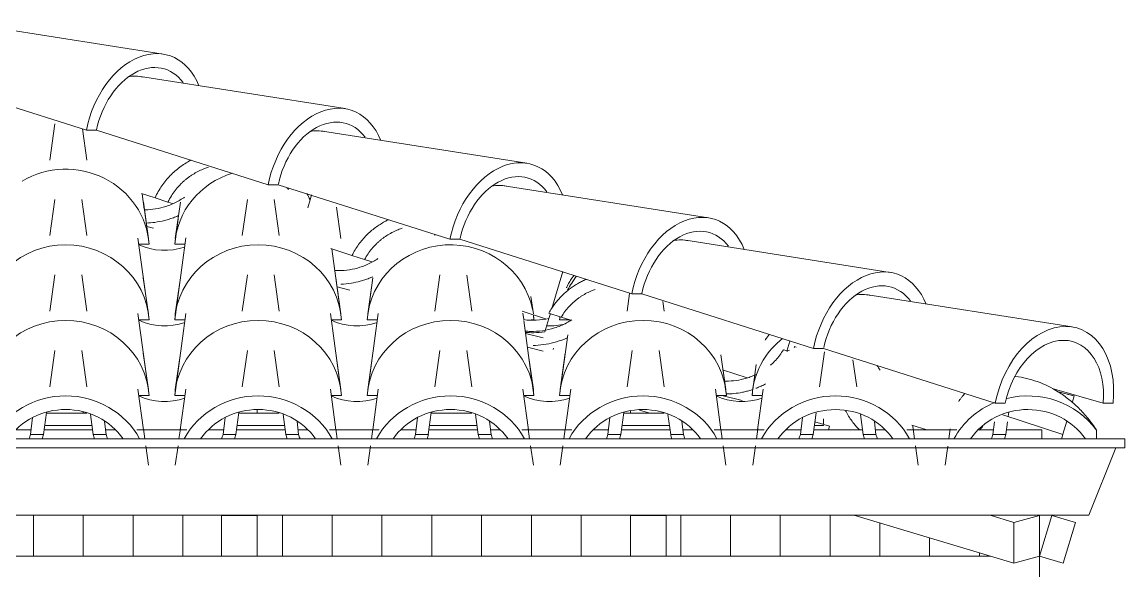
# Model space of a CAD drawing. Header units: millimetres. Extents: x -23755 to 62003, y -3000 to 6760.
# Drawn here: x 45426 to 46977, y 2585 to 3357 of the extents above; entities that cross this region are included whole.
import ezdxf

# ---------------------------------------------------------------- set-up
doc = ezdxf.new("R2010")
doc.units = ezdxf.units.MM
for name, color, linetype, lineweight in [('A-GENM', 13, 'Continuous', 9), ('A-GLAZ-CURT', 52, 'Continuous', 9), ('A-GLAZ-CWMG', 51, 'Continuous', 9), ('A-ROOF', 132, 'Continuous', 9), ('A-ROOF-OTLN', 132, 'Continuous', 9), ('A-ROOF-PATT', 132, 'Continuous', 9), ('S-COLS', 52, 'Continuous', 25)]:
    doc.layers.add(name, color=color, linetype=linetype, lineweight=lineweight)

# ---------------------------------------------------------------- blocks, each defined once
blk = doc.blocks.new('Rectangular Mullion - Ripa-3919994-FACHADA FRONTAL')
at = {"layer": 'A-GLAZ-CWMG'}
for p, q in [((11549.1, 2788.7), (11528.7, 2794.8)), ((11547.6, 2783.5), (11549.1, 2788.7))]:
    blk.add_line(p, q, dxfattribs=at)
blk = doc.blocks.new('Rectangular Mullion - Ripa-3919995-FACHADA FRONTAL')
at = {"layer": 'A-GLAZ-CWMG'}
blk.add_line((11161.3, 2898.6), (11160.7, 2896.6), dxfattribs=at)
blk = doc.blocks.new('Rectangular Mullion - Ripa-4037463-FACHADA FRONTAL')
at = {"layer": 'A-GLAZ-CWMG'}
for p, q in [((10505, 2807.1), (10448, 2807.1)), ((10775.6, 2807.1), (10718.6, 2807.1)), ((11046.2, 2807.1), (10989.2, 2807.1)), ((11316.8, 2807.1), (11259.8, 2807.1)), ((11540.7, 2798.9), (11540.7, 2791.2)), ((10512.5, 2789.9), (10445.7, 2789.9)), ((10783, 2789.9), (10716.3, 2789.9)), ((11053.6, 2789.9), (10986.9, 2789.9)), ((11324.2, 2789.9), (11257.5, 2789.9)), ((11540.7, 2789.9), (11528, 2789.9)), ((11540.7, 2789.9), (11540.7, 2789.2))]:
    blk.add_line(p, q, dxfattribs=at)
blk = doc.blocks.new('Rectangular Mullion - Caibro-3920098-FACHADA FRONTAL')
at = {"layer": 'A-GLAZ-CWMG'}
for p, q in [((11861.9, 2663.5), (11844.6, 2606)), ((11895, 2653.6), (11861.9, 2663.5)), ((11877.7, 2596.1), (11895, 2653.6)), ((11844.6, 2606), (11877.7, 2596.1))]:
    blk.add_line(p, q, dxfattribs=at)
blk = doc.blocks.new('Rectangular Mullion - Caibro-4037529-FACHADA FRONTAL')
at = {"layer": 'A-GLAZ-CWMG'}
for p, q in [((10744.6, 2807.1), (10744.6, 2812)), ((10694.6, 2663.5), (10694.6, 2606)), ((10744.6, 2663.5), (10694.6, 2663.5)), ((10744.6, 2606), (10744.6, 2663.5)), ((10694.6, 2606), (10744.6, 2606))]:
    blk.add_line(p, q, dxfattribs=at)
blk = doc.blocks.new('Rectangular Mullion - Caibro-4037530-FACHADA FRONTAL')
at = {"layer": 'A-GLAZ-CWMG'}
for p, q in [((11269.6, 2810.1), (11269.6, 2807.1)), ((11296.6, 2807.1), (11281.9, 2811.5)), ((11269.6, 2663.5), (11269.6, 2606)), ((11319.6, 2663.5), (11269.6, 2663.5)), ((11319.6, 2606), (11319.6, 2663.5)), ((11269.6, 2606), (11319.6, 2606))]:
    blk.add_line(p, q, dxfattribs=at)
blk = doc.blocks.new('Rectangular Mullion - Caibro-4037542-FACHADA FRONTAL')
at = {"layer": 'A-GLAZ-CWMG'}
for p, q in [((11296.6, 2807.1), (11281.9, 2811.5)), ((11808.5, 2596.1), (11583.5, 2663.6)), ((11808.5, 2653.6), (11775, 2663.6)), ((11844.6, 2663.5), (11808.5, 2653.6)), ((11808.5, 2653.6), (11808.5, 2596.1)), ((11844.6, 2606), (11844.6, 2663.5)), ((11808.5, 2596.1), (11844.6, 2606))]:
    blk.add_line(p, q, dxfattribs=at)
blk = doc.blocks.new('COLONIAL BASE - COLONIAL BASE-4040581-FACHADA FRONTAL')
at = {"layer": 'A-GLAZ-CURT'}
for p, q in [((7792.1, 2895), (7799.2, 2844.2)), ((8017.8, 2844.2), (8024.9, 2895)), ((7930.5, 2783.5), (7938.3, 2840.8)), ((8141.7, 2840.8), (8149.5, 2783.5)), ((8008.7, 2777.3), (8012.9, 2808.1)), ((7804.5, 2805.1), (7808.3, 2777.3)), ((7826.3, 2777.3), (7824.2, 2795.2)), ((7990.7, 2777.3), (7993.5, 2800.8)), ((7808.3, 2777.3), (7826.3, 2777.3)), ((7930.7, 2785), (7928.7, 2770.8)), ((7990.7, 2777.3), (8008.7, 2777.3)), ((8151.2, 2770.8), (8149.3, 2785)), ((7927.4, 2761.1), (7923.6, 2734.2)), ((8156.4, 2734.2), (8152.6, 2761.1))]:
    blk.add_line(p, q, dxfattribs=at)
for centre, major_axis, start_param, end_param in [((8040, 2718.8), (117.5, 0), 0.484254, 2.657338), ((8040, 2718.8), (97.5, 0), 0.592752, 2.548841), ((7908.5, 2799.1), (102.8, 0), 3.36491, 3.43477), ((7908.5, 2799.1), (85.3, 0), 3.411763, 3.497793), ((7908.5, 2799.1), (85.3, 0), 5.926985, 6.013015), ((7908.5, 2799.1), (102.8, 0), 5.990008, 6.059868)]:
    blk.add_ellipse(centre, major_axis=major_axis, ratio=0.957826, start_param=start_param, end_param=end_param, dxfattribs=at)
blk = doc.blocks.new('COLONIAL BASE - COLONIAL BASE-V356-FACHADA FRONTAL')
at = {"layer": 'A-GLAZ-CURT'}
for p, q in [((8062.7, 3001.2), (8069.8, 2950.3)), ((8288.3, 2950.3), (8295.5, 3001.2)), ((8193.3, 2832.1), (8208.9, 2947)), ((8412.3, 2947), (8427.8, 2832.1)), ((8201.3, 2891.2), (8194.2, 2840.3)), ((8427, 2840.3), (8419.8, 2891.2)), ((8207.7, 2832.1), (8193.3, 2832.1)), ((8427.8, 2832.1), (8413.5, 2832.1))]:
    blk.add_line(p, q, dxfattribs=at)
for centre, major_axis, start_param, end_param in [((8310.6, 2824.9), (117.5, 0), 0.063873, 3.077719), ((8179.1, 2905.2), (85.3, 0), 4.271197, 5.051809)]:
    blk.add_ellipse(centre, major_axis=major_axis, ratio=0.957826, start_param=start_param, end_param=end_param, dxfattribs=at)
blk = doc.blocks.new('COLONIAL BASE - COLONIAL BASE-V357-FACHADA FRONTAL')
at = {"layer": 'A-GLAZ-CURT'}
for p, q in [((10768.6, 3001.2), (10775.7, 2950.3)), ((10994.2, 2950.3), (11001.4, 3001.2)), ((10899.2, 2832.1), (10914.8, 2947)), ((11118.1, 2947.4), (11119.3, 2938.5)), ((11119.5, 2937.3), (11133.7, 2832.1)), ((10907.2, 2891.2), (10900.1, 2840.3)), ((11132.9, 2840.3), (11125.7, 2891.2)), ((10913.6, 2832.1), (10899.2, 2832.1)), ((11133.7, 2832.1), (11119.4, 2832.1))]:
    blk.add_line(p, q, dxfattribs=at)
for centre, major_axis, start_param, end_param in [((11016.5, 2824.9), (117.5, 0), 0.063873, 3.077719), ((10885, 2905.2), (85.3, 0), 4.271197, 5.051809)]:
    blk.add_ellipse(centre, major_axis=major_axis, ratio=0.957826, start_param=start_param, end_param=end_param, dxfattribs=at)
blk = doc.blocks.new('COLONIAL BASE - COLONIAL BASE-V358-FACHADA FRONTAL')
at = {"layer": 'A-GLAZ-CURT'}
for p, q in [((10498, 3107.3), (10505.1, 3056.5)), ((10723.6, 3056.5), (10730.8, 3107.3)), ((10628.6, 2938.3), (10644.2, 3053.2)), ((10849.7, 3037.8), (10863.1, 2938.3)), ((10636.6, 2997.3), (10629.5, 2946.5)), ((10862.3, 2946.5), (10855.1, 2997.3)), ((10643, 2938.3), (10628.6, 2938.3)), ((10863.1, 2938.3), (10848.8, 2938.3))]:
    blk.add_line(p, q, dxfattribs=at)
for centre, major_axis, start_param, end_param in [((10745.9, 2931.1), (117.5, 0), 0.063873, 3.077719), ((10614.4, 3011.4), (85.3, 0), 4.271197, 5.051809)]:
    blk.add_ellipse(centre, major_axis=major_axis, ratio=0.957826, start_param=start_param, end_param=end_param, dxfattribs=at)
blk = doc.blocks.new('COLONIAL BASE - COLONIAL BASE-3960684-FACHADA FRONTAL')
at = {"layer": 'A-GLAZ-CURT'}
blk.add_line((11871, 2836.9), (11892.9, 2831.4), dxfattribs=at)
blk = doc.blocks.new('Colonial cumeeira - hip-4041825-FACHADA FRONTAL')
at = {"layer": 'A-GENM', "color": 55}
for p, q in [((10612.5, 3311.5), (10325.2, 3356.5)), ((10504.4, 3204.6), (10262.7, 3281.4)), ((10868.1, 3234.9), (10580.7, 3279.9)), ((10504.4, 3204.6), (10518.5, 3204.6)), ((10760, 3128), (10518.5, 3204.6)), ((11123.6, 3158.2), (10836.3, 3203.2)), ((10760, 3128), (10774.2, 3128)), ((11015.5, 3051.3), (10774.1, 3128)), ((11379.2, 3081.5), (11091.8, 3126.5)), ((11015.6, 3051.3), (11029.7, 3051.3)), ((11271.1, 2974.6), (11029.7, 3051.3)), ((11634.7, 3004.9), (11347.4, 3049.9)), ((11271.1, 2974.6), (11285.3, 2974.6)), ((11526.7, 2898), (11285.2, 2974.6)), ((11890.3, 2928.2), (11602.9, 2973.2)), ((11526.7, 2898), (11540.8, 2898)), ((11782.2, 2821.3), (11540.9, 2897.9)), ((11933.9, 2821.3), (11862.3, 2841.7)), ((11782.2, 2821.3), (11796.4, 2821.3)), ((11933.9, 2821.3), (11948, 2821.3))]:
    blk.add_line(p, q, dxfattribs=at)
for centre, major_axis, start_param, end_param in [((10586.2, 3197.3), (33.8, 112.5), 5.57005, 7.994719), ((10586.2, 3197.3), (28, 93.4), 5.80919, 7.975448), ((10558.4, 3182.7), (28.7, 95.8), 0.043599, 0.345399), ((10841.8, 3120.6), (33.8, 112.5), 5.57005, 7.994719), ((10841.8, 3120.6), (28, 93.4), 5.80919, 7.970224), ((10813.9, 3106), (28.7, 95.8), 0.043599, 0.345399), ((11097.4, 3044), (33.8, 112.5), 5.57005, 7.994719), ((11097.4, 3044), (28, 93.4), 5.80919, 7.969917), ((11069.5, 3029.3), (28.7, 95.8), 0.043599, 0.345399), ((11352.9, 2967.3), (33.8, 112.5), 5.57005, 7.994719), ((11352.9, 2967.3), (28, 93.4), 5.80919, 7.973544), ((11325, 2952.7), (28.7, 95.8), 0.043599, 0.345399), ((11608.5, 2890.6), (33.8, 112.5), 5.57005, 7.994719), ((11608.5, 2890.6), (28, 93.4), 5.80919, 7.968344), ((11580.6, 2876), (28.7, 95.8), 0.043599, 0.345399), ((11864, 2814), (33.8, 112.5), 4.980873, 7.994719), ((11864, 2814), (28, 93.4), 4.993998, 7.981593)]:
    blk.add_ellipse(centre, major_axis=major_axis, ratio=0.691714, start_param=start_param, end_param=end_param, dxfattribs=at)
blk = doc.blocks.new('Colonial cumeeira - hip-4041867-FACHADA FRONTAL')
at = {"layer": 'A-GENM', "color": 55}
blk.add_line((10862.1, 3234.9), (10862.4, 3234.9), dxfattribs=at)

msp = doc.modelspace()

# ---------------------------------------------------------------- hatches: boundary and pattern name
at = {"layer": 'A-ROOF-PATT'}
h = msp.add_hatch(dxfattribs=at)
h.set_pattern_fill('FP_42', color=256, style=0, pattern_type=2)
h.set_pattern_definition([(90, (35012.05, 1510.22), (-70, 4e-15), [])])
h.paths.add_polyline_path([(46787.432, 2606.037), (46595.154, 2663.61), (46331.667, 2663.507), (46331.667, 2606.037), (46775.401, 2606.037)])
h.paths.add_polyline_path([(45756.667, 2606.037), (46281.667, 2606.037), (46281.667, 2663.61), (45756.667, 2663.507)])
h.paths.add_polyline_path([(42306.667, 2606.037), (42831.667, 2606.037), (42831.667, 2663.61), (42306.667, 2663.507)])
h.paths.add_polyline_path([(45243.301, 2606.037), (45706.667, 2606.037), (45706.667, 2663.61), (45181.667, 2663.507), (45181.667, 2606.037)])
h.paths.add_polyline_path([(42881.667, 2606.037), (43406.667, 2606.037), (43406.667, 2663.61), (42881.667, 2663.507)])
h.paths.add_polyline_path([(45131.667, 2606.037), (45131.667, 2663.61), (44606.667, 2663.507), (44606.667, 2606.037)])
h.paths.add_polyline_path([(43456.667, 2606.037), (43981.667, 2606.037), (43981.667, 2663.61), (43456.667, 2663.507)])
h.paths.add_polyline_path([(44522.313, 2606.037), (44556.667, 2606.037), (44556.667, 2663.61), (44031.667, 2663.507), (44031.667, 2606.037)])
h.paths.add_polyline_path([(45468.61, 2807.13), (45516.538, 2807.336), (45509.158, 2809.543), (45487.336, 2812.158), (45462.383, 2808.93), (45460.212, 2808.115), (45460.078, 2807.13), (45463.312, 2807.13)])
h.paths.add_polyline_path([(46054.413, 2807.13), (46056.667, 2807.13), (46056.667, 2807.729), (46050.334, 2809.543), (46028.513, 2812.158), (46004.489, 2809.279), (46001.388, 2808.115), (46001.255, 2807.13), (46052.537, 2807.13)])
h.paths.add_polyline_path([(42483.608, 2807.13), (42539.596, 2807.512), (42532.687, 2809.543), (42510.866, 2812.158), (42485.913, 2808.93), (42483.741, 2808.115)])
h.paths.add_polyline_path([(45246.496, 2807.13), (45238.57, 2809.543), (45216.748, 2812.158), (45191.795, 2808.93), (45189.623, 2808.115), (45189.49, 2807.13), (45245.949, 2807.13)])
h.paths.add_polyline_path([(42754.196, 2807.13), (42809.966, 2807.594), (42803.276, 2809.543), (42781.454, 2812.158), (42756.501, 2808.93), (42754.329, 2808.115)])
h.paths.add_polyline_path([(44975.908, 2807.13), (44967.982, 2809.543), (44946.16, 2812.158), (44921.207, 2808.93), (44919.035, 2808.115), (44918.902, 2807.13), (44975.361, 2807.13)])
h.paths.add_polyline_path([(43024.784, 2807.13), (43080.337, 2807.676), (43073.864, 2809.543), (43052.042, 2812.158), (43027.089, 2808.93), (43024.918, 2808.115)])
h.paths.add_polyline_path([(44705.32, 2807.13), (44697.393, 2809.543), (44675.572, 2812.158), (44650.618, 2808.93), (44648.447, 2808.115), (44648.314, 2807.13), (44704.773, 2807.13)])
h.paths.add_polyline_path([(43295.372, 2807.13), (43351.832, 2807.336), (43344.452, 2809.543), (43322.63, 2812.158), (43297.677, 2808.93), (43295.506, 2808.115)])
h.paths.add_polyline_path([(45756.667, 2807.13), (45787.126, 2807.336), (45779.746, 2809.543), (45756.667, 2812.007), (45756.667, 2809.279)])
h.paths.add_polyline_path([(43565.961, 2807.13), (43622.42, 2807.336), (43615.04, 2809.543), (43593.219, 2812.158), (43568.266, 2808.93), (43566.094, 2808.115)])
h.paths.add_polyline_path([(44434.732, 2807.13), (44426.805, 2809.543), (44404.983, 2812.158), (44380.03, 2808.93), (44377.859, 2808.115), (44377.725, 2807.13), (44434.185, 2807.13)])
h.paths.add_polyline_path([(44164.144, 2807.13), (44156.217, 2809.543), (44134.395, 2812.158), (44109.442, 2808.93), (44107.27, 2808.115), (44107.137, 2807.13), (44163.596, 2807.13)])
h.paths.add_polyline_path([(43836.549, 2807.13), (43893.008, 2807.336), (43885.629, 2809.543), (43863.807, 2812.158), (43838.854, 2808.93), (43836.682, 2808.115)])

# ---------------------------------------------------------------- linework, layer by layer
at = {"layer": 'A-GLAZ-CURT'}
for p, q in [((45465.093, 3162.623), (45472.223, 3213.459)), ((45511.048, 3206.345), (45517.156, 3162.623)), ((45798.63, 3122.654), (45798.877, 3123.479)), ((45612.997, 3109.61), (45593.939, 3115.844)), ((45595.034, 3115.035), (45597.957, 3093.45)), ((45603.729, 3052.647), (45596.599, 3103.483)), ((45631.157, 3103.669), (45612.997, 3109.61)), ((45637.593, 3101.564), (45631.157, 3103.669)), ((45648.662, 3103.483), (45641.532, 3052.647)), ((45780.614, 3107.305), (45787.744, 3056.469)), ((45831.016, 3106.808), (45827.697, 3095.743)), ((45831.016, 3106.808), (45833.057, 3113.61)), ((45598.129, 3092.181), (45604.597, 3044.415)), ((45874.317, 3052.647), (45868.172, 3096.456)), ((45640.664, 3044.415), (45645.412, 3079.482)), ((45601.386, 3069.322), (45610.636, 3067.038)), ((46006.269, 3056.469), (46006.536, 3058.436)), ((45604.597, 3044.415), (45590.223, 3044.415)), ((45655.038, 3044.415), (45640.664, 3044.415)), ((45889.701, 3028.69), (45860.084, 3038.378)), ((45907.633, 3022.824), (45889.858, 3028.639)), ((45917.82, 3019.492), (45907.633, 3022.824)), ((45911.252, 2938.261), (45919.25, 2997.329)), ((45919.25, 2997.329), (45912.12, 2946.493)), ((46051.202, 3001.151), (46058.332, 2950.316)), ((46170.85, 2953.945), (46186.438, 3005.906)), ((45868.926, 2984.483), (45886.922, 2980.038)), ((46144.905, 2946.493), (46141.403, 2971.059)), ((46276.857, 2950.316), (46280.318, 2975.363)), ((46327.032, 2964.11), (46328.921, 2950.316)), ((46162.187, 2939.556), (46129.047, 2950.396)), ((46184.109, 2941.979), (46166.719, 2947.668)), ((46166.739, 2940.242), (46168.805, 2947.131)), ((45925.626, 2938.261), (45911.252, 2938.261)), ((46145.773, 2938.261), (46141.722, 2938.261)), ((46145.048, 2943.617), (46145.736, 2938.537)), ((46166.728, 2940.207), (46161.109, 2921.476)), ((46181.841, 2938.261), (46182.394, 2942.348)), ((46195.23, 2938.261), (46181.841, 2938.261)), ((46197.533, 2937.588), (46184.109, 2941.979)), ((46195.992, 2936.62), (46196.183, 2938.03)), ((46134.005, 2919.019), (46158.553, 2912.957)), ((46181.841, 2832.108), (46193.329, 2916.952)), ((46501.523, 2894.348), (46505.638, 2908.064)), ((46512.305, 2900.574), (46514.215, 2899.949)), ((46136.634, 2899.601), (46158.618, 2894.172)), ((46189.839, 2891.175), (46182.708, 2840.34)), ((46321.791, 2894.997), (46328.921, 2844.162)), ((46415.494, 2840.34), (46408.658, 2889.007)), ((46496.581, 2896.123), (46496.577, 2896.124)), ((46496.577, 2896.124), (46501.783, 2894.421)), ((46502.216, 2894.28), (46502.771, 2894.098)), ((46547.445, 2844.162), (46554.346, 2893.403)), ((46458.239, 2875.217), (46453.297, 2840.34)), ((46594.217, 2882.181), (46599.509, 2844.162)), ((46445.43, 2856.497), (46410.682, 2867.864)), ((46411.578, 2867.431), (46413.627, 2852.298)), ((46414.715, 2844.269), (46416.361, 2832.108)), ((46460.224, 2783.522), (46467.975, 2840.767)), ((46196.214, 2832.108), (46181.841, 2832.108)), ((46416.361, 2832.108), (46401.988, 2832.108)), ((46409.934, 2832.108), (46438.614, 2825.025)), ((46452.429, 2832.108), (46452.834, 2835.101)), ((46466.803, 2832.108), (46452.429, 2832.108)), ((46883.014, 2836.854), (46905.445, 2831.315)), ((46883.014, 2836.854), (46904.954, 2831.436)), ((46883.014, 2836.854), (46904.954, 2831.436)), ((46902.922, 2822.905), (46905.445, 2831.315)), ((46538.389, 2777.275), (46542.516, 2807.754)), ((46812.416, 2802.674), (46813.202, 2808.477)), ((46334.207, 2805.119), (46337.978, 2777.275)), ((46356.009, 2777.275), (46353.872, 2795.18)), ((46520.357, 2777.275), (46523.168, 2800.818)), ((46604.795, 2805.119), (46608.566, 2777.275)), ((46626.598, 2777.275), (46624.475, 2795.055)), ((46790.945, 2777.275), (46793.068, 2795.055)), ((46804.974, 2804.838), (46889.233, 2777.275)), ((46808.977, 2777.275), (46811.384, 2795.055)), ((46889.267, 2777.388), (46894.825, 2795.914)), ((46337.978, 2777.275), (46356.009, 2777.275)), ((46460.427, 2785.021), (46458.435, 2770.822)), ((46520.357, 2777.275), (46538.389, 2777.275)), ((46608.566, 2777.275), (46626.598, 2777.275)), ((46697.952, 2783.488), (46676.828, 2790.398)), ((46678.288, 2789.92), (46679.141, 2783.624)), ((46680.928, 2770.932), (46678.952, 2785.021)), ((46731.015, 2785.021), (46729.039, 2770.932)), ((46790.945, 2777.275), (46808.977, 2777.275)), ((46887.239, 2770.629), (46889.233, 2777.275)), ((46936.589, 2770.822), (46936.589, 2783.239)), ((46457.073, 2761.106), (46453.297, 2734.186)), ((46686.082, 2734.186), (46682.306, 2761.106)), ((46727.614, 2760.773), (46723.885, 2734.186))]:
    msp.add_line(p, q, dxfattribs=at)
for centre, major_axis, start_param, end_param in [((45487.336, 3037.232), (117.5, 0), 0.06387321, 2.11952077), ((45757.925, 3037.232), (117.5, 0), 1.88289438, 3.07771944), ((45626.418, 3117.534), (85.267, 0), 4.27119721, 5.05180946), ((46028.513, 2931.078), (117.5, 0), 0.19228861, 3.07771944), ((46299.101, 2931.078), (117.5, 0), 2.48958762, 2.69531791), ((45897.007, 3011.38), (85.267, 0), 4.27119721, 5.05180946), ((46028.513, 2931.078), (117.5, 0), 0.06387321, 0.12304267), ((46167.595, 3011.38), (85.267, 0), 4.67297722, 4.97472791), ((46299.101, 2931.078), (117.5, 0), 3.04126103, 3.07771944), ((46299.101, 2824.924), (117.5, 0), 0.06387321, 3.07771944), ((46569.689, 2824.924), (117.5, 0), 2.25541204, 2.6153632), ((46569.689, 2824.924), (117.5, 0), 2.61600331, 3.07771944), ((46840.277, 2718.77), (117.5, 0), 0.60995816, 1.827845), ((46167.595, 2905.226), (85.267, 0), 4.27119721, 5.05180946), ((46438.183, 2905.226), (85.267, 0), 4.27119721, 5.05180946), ((46569.689, 2718.77), (117.5, 0), 0.48425446, 2.65733819), ((46569.689, 2718.77), (97.5, 0), 0.59275152, 2.54884113), ((46840.277, 2718.77), (117.5, 0), 1.97787934, 2.6565844), ((46840.277, 2718.77), (97.5, 0), 0.59457267, 2.54654085), ((46438.183, 2799.073), (102.757, 0), 3.36491045, 3.43477016), ((46438.183, 2799.073), (85.267, 0), 3.41176259, 3.49779256), ((46438.183, 2799.073), (85.267, 0), 5.9269854, 6.01301537), ((46438.183, 2799.073), (102.757, 0), 5.9900078, 6.05986751), ((46708.771, 2799.073), (102.757, 0), 3.36491045, 3.43477016), ((46708.771, 2799.073), (85.267, 0), 3.41176259, 3.49779256), ((46708.771, 2799.073), (85.267, 0), 5.92638813, 6.01301537), ((46708.771, 2799.073), (102.757, 0), 5.99119562, 6.05986751)]:
    msp.add_ellipse(centre, major_axis=major_axis, ratio=0.95782629, start_param=start_param, end_param=end_param, dxfattribs=at)
for points, knots in [([(45612.997, 3109.61), (45614.427, 3112.643), (45617.467, 3118.497), (45622.551, 3126.644), (45628.207, 3134.162), (45634.477, 3141.058), (45640.946, 3147.27), (45647.825, 3152.78), (45654.846, 3157.68), (45660.186, 3160.83), (45663.158, 3162.415), (45663.702, 3162.7)], [-1, -1, -1, -1, -0.970833333, -0.941666667, -0.9125, -0.883333333, -0.854166667, -0.825, -0.795833333, -0.766666667, -0.760140906, -0.760140906, -0.760140906, -0.760140906]), ([(45688.274, 3152.683), (45686.329, 3152.06), (45681.907, 3150.495), (45675.051, 3147.509), (45668.99, 3144.252), (45664.24, 3141.26), (45660.697, 3138.842), (45657.22, 3136.23), (45653.852, 3133.414), (45650.562, 3130.386), (45646.246, 3126.082), (45641.182, 3120.211), (45635.834, 3112.396), (45632.647, 3106.664), (45631.157, 3103.669)], [-0.274485929, -0.274485929, -0.274485929, -0.274485929, -0.25, -0.21875, -0.1875, -0.171875, -0.15625, -0.140625, -0.125, -0.109375, -0.09375, -0.0625, -0.03125, 0, 0, 0, 0]), ([(45598.131, 3092.793), (45599.689, 3092.799), (45606.056, 3092.971), (45617.344, 3094.344), (45629.519, 3097.719), (45639.179, 3101.682), (45646.313, 3105.322), (45651.428, 3108.508), (45654.168, 3110.41), (45654.608, 3110.721)], [-0.372082683, -0.372082683, -0.372082683, -0.372082683, -0.352941176, -0.294117647, -0.235294118, -0.205882353, -0.176470588, -0.147058824, -0.141411684, -0.141411684, -0.141411684, -0.141411684]), ([(45646.518, 3084.91), (45644.551, 3084.007), (45640.278, 3082.183), (45633.624, 3079.836), (45624.327, 3077.13), (45613.388, 3075.046), (45604.851, 3074.341), (45600.968, 3074.206)], [-0.789473684, -0.789473684, -0.789473684, -0.789473684, -0.769736842, -0.746710526, -0.723684211, -0.677631579, -0.638813941, -0.638813941, -0.638813941, -0.638813941]), ([(45889.858, 3028.639), (45892.669, 3034.127), (45897.321, 3041.791), (45904.464, 3050.877), (45910.336, 3057.13), (45916.379, 3062.788), (45922.768, 3067.83), (45929.282, 3072.334), (45935.459, 3075.975), (45939.473, 3078.029), (45941.233, 3078.878)], [-1, -1, -1, -1, -0.953947368, -0.930921053, -0.907894737, -0.884868421, -0.861842105, -0.838815789, -0.815789474, -0.797903452, -0.797903452, -0.797903452, -0.797903452]), ([(45960.335, 3066.934), (45959.622, 3066.694), (45956.512, 3065.611), (45951.027, 3063.386), (45943.971, 3059.825), (45938.198, 3056.271), (45933.663, 3053.078), (45930.362, 3050.486), (45927.124, 3047.696), (45922.867, 3043.725), (45917.836, 3038.286), (45912.44, 3030.999), (45909.175, 3025.634), (45907.633, 3022.824)], [-0.244054774, -0.244054774, -0.244054774, -0.244054774, -0.235294118, -0.205882353, -0.176470588, -0.147058824, -0.132352941, -0.117647059, -0.102941176, -0.088235294, -0.058823529, -0.029411765, 0, 0, 0, 0]), ([(45866.333, 3007.416), (45870.484, 3007.257), (45879.571, 3007.454), (45893.733, 3009.649), (45906.133, 3013.532), (45915.935, 3017.951), (45921.847, 3021.222), (45925.278, 3023.431), (45926.345, 3024.145)], [-0.489692291, -0.489692291, -0.489692291, -0.489692291, -0.428571429, -0.357142857, -0.285714286, -0.25, -0.214285714, -0.19808203, -0.19808203, -0.19808203, -0.19808203]), ([(45919.256, 2998.722), (45917.517, 2997.947), (45913.707, 2996.365), (45907.8, 2994.26), (45899.513, 2991.76), (45888.238, 2989.367), (45879.11, 2988.463), (45874.154, 2988.267)], [-0.701290607, -0.701290607, -0.701290607, -0.701290607, -0.678571429, -0.651785714, -0.625, -0.571428571, -0.506825764, -0.506825764, -0.506825764, -0.506825764]), ([(46166.719, 2947.668), (46169.307, 2952.277), (46173.503, 2958.747), (46179.697, 2966.489), (46184.735, 2971.854), (46189.142, 2975.954), (46192.707, 2979.014), (46196.349, 2981.916), (46201.035, 2985.259), (46206.742, 2988.867), (46212.528, 2992.064), (46216.698, 2994.03), (46218.903, 2994.996), (46219.142, 2995.1)], [-1, -1, -1, -1, -0.958333333, -0.9375, -0.916666667, -0.895833333, -0.885416667, -0.875, -0.854166667, -0.833333333, -0.8125, -0.791666667, -0.789136248, -0.789136248, -0.789136248, -0.789136248]), ([(46202.115, 3000.493), (46201.095, 2999.245), (46198.705, 2996.122), (46195.232, 2990.768), (46192.967, 2986.476), (46191.928, 2984.261)], [-0.55889351, -0.55889351, -0.55889351, -0.55889351, -0.5, -0.416666667, -0.335111059, -0.335111059, -0.335111059, -0.335111059]), ([(46231.817, 2980.991), (46230.933, 2980.675), (46227.639, 2979.44), (46221.975, 2976.946), (46216.073, 2973.721), (46211.418, 2970.788), (46208.016, 2968.384), (46204.668, 2965.781), (46200.251, 2962.058), (46194.995, 2956.907), (46189.282, 2949.91), (46185.777, 2944.712), (46184.109, 2941.979)], [-0.230173371, -0.230173371, -0.230173371, -0.230173371, -0.21875, -0.1875, -0.15625, -0.140625, -0.125, -0.109375, -0.09375, -0.0625, -0.03125, 0, 0, 0, 0]), ([(46133.508, 2922.299), (46135.988, 2922.082), (46143.995, 2921.663), (46157.77, 2922.472), (46174.79, 2926.281), (46188.266, 2931.84), (46196.283, 2936.441), (46198.782, 2938.028), (46199.121, 2938.246)], [-0.923953115, -0.923953115, -0.923953115, -0.923953115, -0.861111111, -0.722222222, -0.583333333, -0.444444444, -0.388888889, -0.380162414, -0.380162414, -0.380162414, -0.380162414]), ([(46161.109, 2921.476), (46155.857, 2920.683), (46146.65, 2919.886), (46137.57, 2920.194), (46133.65, 2920.531)], [-1, -1, -1, -1, -0.916666667, -0.85234102, -0.85234102, -0.85234102, -0.85234102]), ([(46476.667, 2917.43), (46476.136, 2916.819), (46474.623, 2915.014), (46472.669, 2912.404), (46471.281, 2910.339), (46470.79, 2909.582)], [-0.2646553308, -0.2646553308, -0.2646553308, -0.2646553308, -0.25, -0.2222222222, -0.2066069679, -0.2066069679, -0.2066069679, -0.2066069679]), ([(46192.512, 2912.765), (46187.594, 2910.61), (46172.705, 2905.228), (46156.577, 2902.639), (46145.629, 2902.256), (46144.517, 2902.231)], [-0.5, -0.5, -0.5, -0.5, -0.4, -0.2, -0.177339568, -0.177339568, -0.177339568, -0.177339568]), ([(46478.477, 2874.666), (46478.768, 2874.916), (46481.23, 2877.051), (46485.698, 2881.388), (46491.4, 2888.294), (46494.906, 2893.426), (46496.577, 2896.124)], [-0.0979203944, -0.0979203944, -0.0979203944, -0.0979203944, -0.09375, -0.0625, -0.03125, 0, 0, 0, 0]), ([(46627.695, 2874.307), (46628.591, 2873.109), (46630.17, 2870.904), (46631.68, 2868.613), (46632.338, 2867.576)], [-0.3286622696, -0.3286622696, -0.3286622696, -0.3286622696, -0.3076923077, -0.2908515216, -0.2908515216, -0.2908515216, -0.2908515216]), ([(46413.476, 2852.171), (46414.236, 2852.144), (46419.721, 2852.015), (46430.054, 2852.637), (46442.111, 2855.215), (46451.631, 2858.47), (46456.295, 2860.5), (46458.564, 2861.601)], [-0.385083616, -0.385083616, -0.385083616, -0.385083616, -0.375, -0.3125, -0.25, -0.21875, -0.18874202, -0.18874202, -0.18874202, -0.18874202]), ([(46936.589, 2783.239), (46932.85, 2789.1), (46924.984, 2800.111), (46911.826, 2814.469), (46897.889, 2826.74), (46878.556, 2840.419), (46853.533, 2852.667), (46833.075, 2857.482), (46822.851, 2858.524), (46822.589, 2858.55)], [-1, -1, -1, -1, -0.9375, -0.875, -0.8125, -0.75, -0.625, -0.5, -0.496710376, -0.496710376, -0.496710376, -0.496710376]), ([(46453.863, 2840.504), (46452.787, 2840.132), (46449.735, 2839.131), (46444.696, 2837.71), (46436.801, 2835.898), (46427.364, 2834.538), (46419.974, 2834.175), (46416.521, 2834.156)], [-0.761372938, -0.761372938, -0.761372938, -0.761372938, -0.75, -0.729166667, -0.708333333, -0.666666667, -0.629699118, -0.629699118, -0.629699118, -0.629699118]), ([(46471.184, 2848.174), (46470.212, 2847.641), (46467.311, 2846.106), (46462.834, 2844.009), (46459.345, 2842.555), (46457.806, 2841.954)], [-0.8230452591, -0.8230452591, -0.8230452591, -0.8230452591, -0.8125, -0.7916666667, -0.7753030555, -0.7753030555, -0.7753030555, -0.7753030555]), ([(46751.623, 2834.75), (46750.951, 2834.026), (46749.408, 2832.3), (46747.072, 2829.437), (46744.855, 2826.326), (46743.505, 2824.21), (46742.917, 2823.243)], [-0.1680080307, -0.1680080307, -0.1680080307, -0.1680080307, -0.15625, -0.140625, -0.125, -0.1124167218, -0.1124167218, -0.1124167218, -0.1124167218]), ([(46603.48, 2783.439), (46600.683, 2786.283), (46594.397, 2793.365), (46588.101, 2802.575), (46584.647, 2808.867), (46583.996, 2810.109)], [-0.302341086, -0.302341086, -0.302341086, -0.302341086, -0.263157895, -0.210526316, -0.197845812, -0.197845812, -0.197845812, -0.197845812]), ([(46776.997, 2788.613), (46776.699, 2788.258), (46775.132, 2786.422), (46773.504, 2784.653), (46772.167, 2783.267)], [-0.9346529528, -0.9346529528, -0.9346529528, -0.9346529528, -0.9309210526, -0.9151712151, -0.9151712151, -0.9151712151, -0.9151712151])]:
    msp.add_open_spline(points, degree=3, knots=knots, dxfattribs=at)
for points in [[(45798.877, 3123.479), (45799.475, 3122.825), (45800.064, 3122.162), (45800.646, 3121.489)], [(45826.538, 3115.566), (45828.118, 3112.75), (45829.609, 3109.83), (45831.016, 3106.808)], [(46191.86, 2984.116), (46191.696, 2983.765), (46191.534, 2983.411), (46191.374, 2983.056)], [(46131.424, 2938.452), (46137.157, 2937.652), (46148.852, 2937.077), (46160.724, 2938.795), (46166.728, 2940.207)], [(46511.723, 2899.127), (46511.92, 2899.606), (46512.114, 2900.089), (46512.305, 2900.574)], [(46505.039, 2895.655), (46503.868, 2895.242), (46502.696, 2894.806), (46501.523, 2894.348)]]:
    msp.add_open_spline(points, degree=3, dxfattribs=at)
at = {"layer": 'A-ROOF'}
for p, q in [((42256.667, 2606.037), (46787.432, 2606.037)), ((46856.667, 2574.716), (46856.667, 2606.037))]:
    msp.add_line(p, q, dxfattribs=at)
at = {"layer": 'A-ROOF-OTLN'}
for p, q in [((45438.054, 2783.522), (45417.782, 2783.522)), ((45525.367, 2783.522), (45456.882, 2783.522)), ((45556.891, 2783.522), (45544.214, 2783.522)), ((45657.748, 2783.522), (45587.528, 2783.522)), ((45708.642, 2783.522), (45688.37, 2783.522)), ((45795.955, 2783.522), (45727.47, 2783.522)), ((45827.479, 2783.522), (45814.802, 2783.522)), ((45928.337, 2783.522), (45858.116, 2783.522)), ((45979.23, 2783.522), (45958.958, 2783.522)), ((46066.543, 2783.522), (45998.058, 2783.522)), ((46098.067, 2783.522), (46085.39, 2783.522)), ((46198.925, 2783.522), (46128.704, 2783.522)), ((46249.818, 2783.522), (46229.547, 2783.522)), ((46337.132, 2783.522), (46268.646, 2783.522)), ((46368.655, 2783.522), (46355.978, 2783.522)), ((46469.354, 2783.522), (46399.293, 2783.522)), ((46520.407, 2783.522), (46500.135, 2783.522)), ((46607.72, 2783.522), (46539.235, 2783.522)), ((46638.808, 2783.522), (46626.134, 2783.522)), ((46740.196, 2783.522), (46669.789, 2783.522)), ((46790.89, 2783.522), (46770.509, 2783.522)), ((46859.842, 2783.522), (46809.823, 2783.522)), ((46859.842, 2783.522), (46859.842, 2770.822)), ((46976.667, 2770.822), (42256.667, 2770.822)), ((46976.667, 2770.822), (46976.667, 2758.122)), ((46976.667, 2758.122), (42256.667, 2758.122)), ((46963.967, 2758.122), (46925.867, 2663.61)), ((46925.867, 2663.61), (42256.667, 2663.61))]:
    msp.add_line(p, q, dxfattribs=at)
at = {"layer": 'S-COLS'}
msp.add_line((46056.667, 2807.13), (46056.667, 2807.729), dxfattribs=at)

# ---------------------------------------------------------------- block references
at = {"layer": 'A-GENM', "color": 7}
for name in ['Colonial cumeeira - hip-4041825-FACHADA FRONTAL', 'Colonial cumeeira - hip-4041867-FACHADA FRONTAL']:
    msp.add_blockref(name, (35012.047, 0), dxfattribs=at)
at = {"layer": 'A-GLAZ-CURT'}
for name, p in [('COLONIAL BASE - COLONIAL BASE-V356-FACHADA FRONTAL', (37176.753, 106.154)), ('COLONIAL BASE - COLONIAL BASE-V358-FACHADA FRONTAL', (35012.047, 0)), ('COLONIAL BASE - COLONIAL BASE-V356-FACHADA FRONTAL', (37176.753, 0)), ('COLONIAL BASE - COLONIAL BASE-V356-FACHADA FRONTAL', (37447.341, 0)), ('COLONIAL BASE - COLONIAL BASE-V357-FACHADA FRONTAL', (35012.047, 0)), ('COLONIAL BASE - COLONIAL BASE-4040581-FACHADA FRONTAL', (37447.341, 0)), ('COLONIAL BASE - COLONIAL BASE-4040581-FACHADA FRONTAL', (37717.93, 0)), ('COLONIAL BASE - COLONIAL BASE-4040581-FACHADA FRONTAL', (37988.518, 0)), ('COLONIAL BASE - COLONIAL BASE-4040581-FACHADA FRONTAL', (38259.106, 0)), ('COLONIAL BASE - COLONIAL BASE-3960684-FACHADA FRONTAL', (35012.047, 0)), ('COLONIAL BASE - COLONIAL BASE-3960684-FACHADA FRONTAL', (35012.047, 0)), ('COLONIAL BASE - COLONIAL BASE-3960684-FACHADA FRONTAL', (35012.047, 0)), ('COLONIAL BASE - COLONIAL BASE-3960684-FACHADA FRONTAL', (35012.047, 0)), ('COLONIAL BASE - COLONIAL BASE-3960684-FACHADA FRONTAL', (35012.047, 0)), ('COLONIAL BASE - COLONIAL BASE-3960684-FACHADA FRONTAL', (35012.047, 0)), ('COLONIAL BASE - COLONIAL BASE-3960684-FACHADA FRONTAL', (35012.047, 0)), ('COLONIAL BASE - COLONIAL BASE-3960684-FACHADA FRONTAL', (35012.047, 0)), ('COLONIAL BASE - COLONIAL BASE-3960684-FACHADA FRONTAL', (35012.047, 0)), ('COLONIAL BASE - COLONIAL BASE-3960684-FACHADA FRONTAL', (35012.047, 0)), ('COLONIAL BASE - COLONIAL BASE-3960684-FACHADA FRONTAL', (35012.047, 0)), ('COLONIAL BASE - COLONIAL BASE-3960684-FACHADA FRONTAL', (35012.047, 0)), ('COLONIAL BASE - COLONIAL BASE-3960684-FACHADA FRONTAL', (35012.047, 0)), ('COLONIAL BASE - COLONIAL BASE-3960684-FACHADA FRONTAL', (35012.047, 0)), ('COLONIAL BASE - COLONIAL BASE-3960684-FACHADA FRONTAL', (35012.047, 0)), ('COLONIAL BASE - COLONIAL BASE-3960684-FACHADA FRONTAL', (35012.047, 0)), ('COLONIAL BASE - COLONIAL BASE-3960684-FACHADA FRONTAL', (35012.047, 0)), ('COLONIAL BASE - COLONIAL BASE-3960684-FACHADA FRONTAL', (35012.047, 0)), ('COLONIAL BASE - COLONIAL BASE-3960684-FACHADA FRONTAL', (35012.047, 0)), ('COLONIAL BASE - COLONIAL BASE-3960684-FACHADA FRONTAL', (35012.047, 0)), ('COLONIAL BASE - COLONIAL BASE-3960684-FACHADA FRONTAL', (35012.047, 0)), ('COLONIAL BASE - COLONIAL BASE-3960684-FACHADA FRONTAL', (35012.047, 0)), ('COLONIAL BASE - COLONIAL BASE-3960684-FACHADA FRONTAL', (35012.047, 0)), ('COLONIAL BASE - COLONIAL BASE-3960684-FACHADA FRONTAL', (35012.047, 0)), ('COLONIAL BASE - COLONIAL BASE-3960684-FACHADA FRONTAL', (35012.047, 0)), ('COLONIAL BASE - COLONIAL BASE-3960684-FACHADA FRONTAL', (35012.047, 0)), ('COLONIAL BASE - COLONIAL BASE-3960684-FACHADA FRONTAL', (35012.047, 0)), ('COLONIAL BASE - COLONIAL BASE-3960684-FACHADA FRONTAL', (35012.047, 0)), ('COLONIAL BASE - COLONIAL BASE-3960684-FACHADA FRONTAL', (35012.047, 0)), ('COLONIAL BASE - COLONIAL BASE-3960684-FACHADA FRONTAL', (35012.047, 0)), ('COLONIAL BASE - COLONIAL BASE-3960684-FACHADA FRONTAL', (35012.047, 0)), ('COLONIAL BASE - COLONIAL BASE-3960684-FACHADA FRONTAL', (35012.047, 0)), ('COLONIAL BASE - COLONIAL BASE-3960684-FACHADA FRONTAL', (35012.047, 0)), ('COLONIAL BASE - COLONIAL BASE-3960684-FACHADA FRONTAL', (35012.047, 0)), ('COLONIAL BASE - COLONIAL BASE-3960684-FACHADA FRONTAL', (35012.047, 0)), ('COLONIAL BASE - COLONIAL BASE-3960684-FACHADA FRONTAL', (35012.047, 0)), ('COLONIAL BASE - COLONIAL BASE-3960684-FACHADA FRONTAL', (35012.047, 0)), ('COLONIAL BASE - COLONIAL BASE-3960684-FACHADA FRONTAL', (35012.047, 0)), ('COLONIAL BASE - COLONIAL BASE-3960684-FACHADA FRONTAL', (35012.047, 0)), ('COLONIAL BASE - COLONIAL BASE-3960684-FACHADA FRONTAL', (35012.047, 0)), ('COLONIAL BASE - COLONIAL BASE-3960684-FACHADA FRONTAL', (35012.047, 0)), ('COLONIAL BASE - COLONIAL BASE-3960684-FACHADA FRONTAL', (35012.047, 0)), ('COLONIAL BASE - COLONIAL BASE-3960684-FACHADA FRONTAL', (35012.047, 0)), ('COLONIAL BASE - COLONIAL BASE-3960684-FACHADA FRONTAL', (35012.047, 0)), ('COLONIAL BASE - COLONIAL BASE-3960684-FACHADA FRONTAL', (35012.047, 0)), ('COLONIAL BASE - COLONIAL BASE-3960684-FACHADA FRONTAL', (35012.047, 0)), ('COLONIAL BASE - COLONIAL BASE-3960684-FACHADA FRONTAL', (35012.047, 0)), ('COLONIAL BASE - COLONIAL BASE-3960684-FACHADA FRONTAL', (35012.047, 0)), ('COLONIAL BASE - COLONIAL BASE-3960684-FACHADA FRONTAL', (35012.047, 0)), ('COLONIAL BASE - COLONIAL BASE-3960684-FACHADA FRONTAL', (35012.047, 0)), ('COLONIAL BASE - COLONIAL BASE-3960684-FACHADA FRONTAL', (35012.047, 0)), ('COLONIAL BASE - COLONIAL BASE-3960684-FACHADA FRONTAL', (35012.047, 0)), ('COLONIAL BASE - COLONIAL BASE-3960684-FACHADA FRONTAL', (35012.047, 0)), ('COLONIAL BASE - COLONIAL BASE-3960684-FACHADA FRONTAL', (35012.047, 0)), ('COLONIAL BASE - COLONIAL BASE-3960684-FACHADA FRONTAL', (35012.047, 0)), ('COLONIAL BASE - COLONIAL BASE-3960684-FACHADA FRONTAL', (35012.047, 0)), ('COLONIAL BASE - COLONIAL BASE-3960684-FACHADA FRONTAL', (35012.047, 0)), ('COLONIAL BASE - COLONIAL BASE-3960684-FACHADA FRONTAL', (35012.047, 0)), ('COLONIAL BASE - COLONIAL BASE-3960684-FACHADA FRONTAL', (35012.047, 0)), ('COLONIAL BASE - COLONIAL BASE-3960684-FACHADA FRONTAL', (35012.047, 0)), ('COLONIAL BASE - COLONIAL BASE-3960684-FACHADA FRONTAL', (35012.047, 0)), ('COLONIAL BASE - COLONIAL BASE-3960684-FACHADA FRONTAL', (35012.047, 0)), ('COLONIAL BASE - COLONIAL BASE-3960684-FACHADA FRONTAL', (35012.047, 0)), ('COLONIAL BASE - COLONIAL BASE-3960684-FACHADA FRONTAL', (35012.047, 0)), ('COLONIAL BASE - COLONIAL BASE-3960684-FACHADA FRONTAL', (35012.047, 0)), ('COLONIAL BASE - COLONIAL BASE-3960684-FACHADA FRONTAL', (35012.047, 0)), ('COLONIAL BASE - COLONIAL BASE-3960684-FACHADA FRONTAL', (35012.047, 0)), ('COLONIAL BASE - COLONIAL BASE-3960684-FACHADA FRONTAL', (35012.047, 0)), ('COLONIAL BASE - COLONIAL BASE-3960684-FACHADA FRONTAL', (35012.047, 0))]:
    msp.add_blockref(name, p, dxfattribs=at)
at = {"layer": 'A-GLAZ-CWMG'}
for name in ['Rectangular Mullion - Ripa-3919995-FACHADA FRONTAL', 'Rectangular Mullion - Ripa-4037463-FACHADA FRONTAL', 'Rectangular Mullion - Caibro-4037529-FACHADA FRONTAL', 'Rectangular Mullion - Caibro-4037530-FACHADA FRONTAL', 'Rectangular Mullion - Caibro-4037542-FACHADA FRONTAL', 'Rectangular Mullion - Ripa-3919994-FACHADA FRONTAL', 'Rectangular Mullion - Caibro-3920098-FACHADA FRONTAL']:
    msp.add_blockref(name, (35012.047, 0), dxfattribs=at)

doc.saveas('drawing.dxf')
